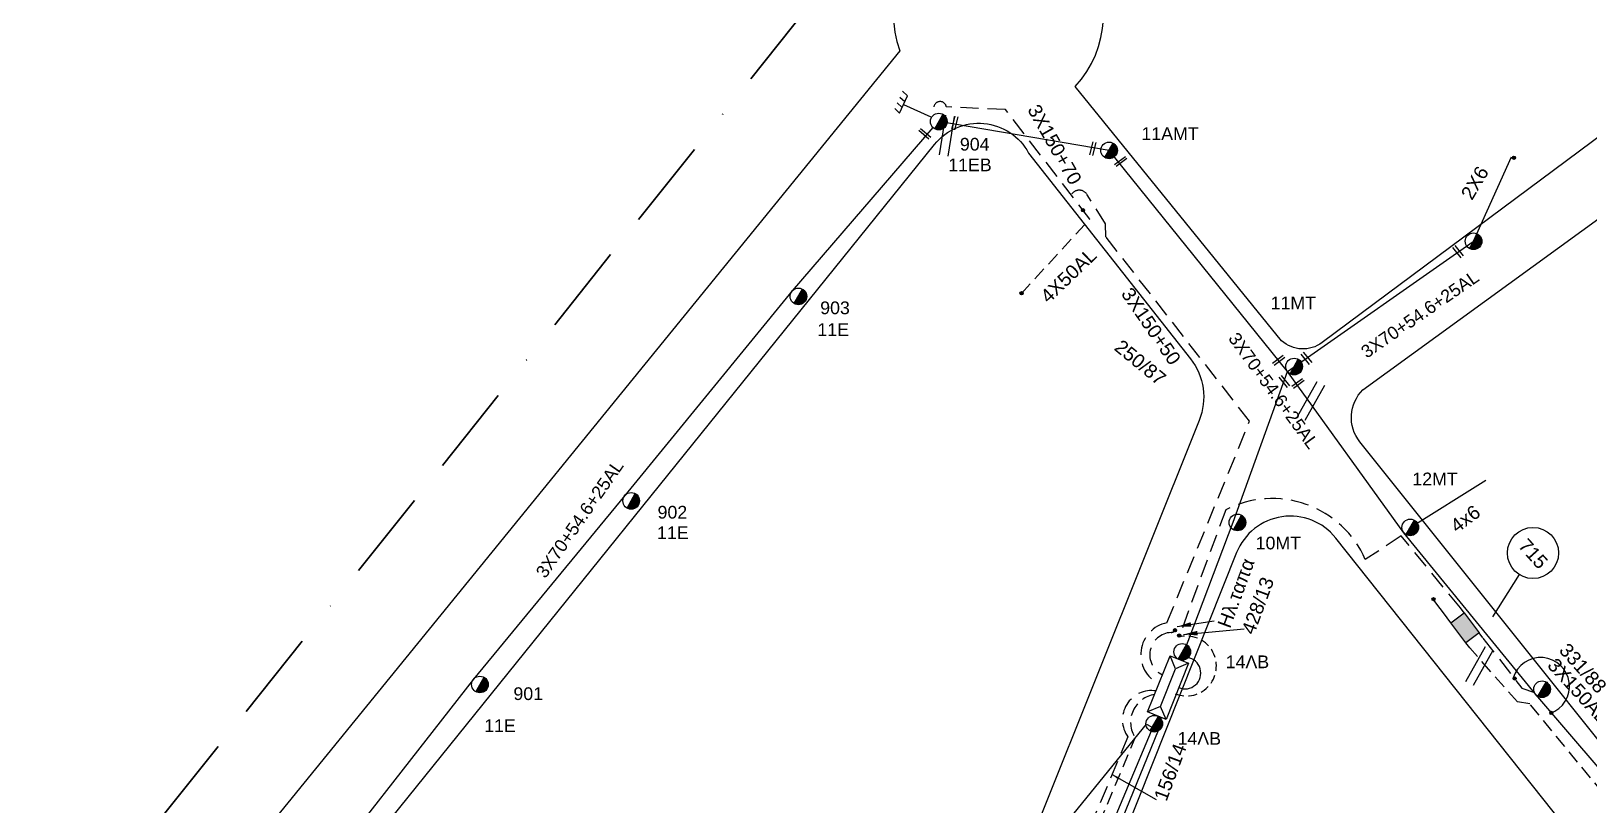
# Model space of a CAD drawing. Header units: millimetres. Extents: x 7453 to 9570, y 777 to 1872.
# Drawn here: x 8655.7 to 8876.3, y 1252.1 to 1361.7 of the extents above; entities that cross this region are included whole.
import ezdxf

# ---------------------------------------------------------------- set-up
doc = ezdxf.new("R2010")
doc.units = ezdxf.units.MM
doc.linetypes.add('BORDER', pattern=[44.45, 12.7, -6.35, 12.7, -6.35, 0, -6.35])
doc.linetypes.add('DASHED', pattern=[19.05, 12.7, -6.35])
for name, color, linetype in [('Link Box 4 Διευθύνσεων', 7, 'Continuous'), ('Άγνωστα', 7, 'Continuous'), ('Γείωση', 7, 'Continuous'), ('Επιγραφές - Σχήματα', 7, 'Continuous'), ('Καλώδια ΧΤ   2x6AL', 7, 'DASHED'), ('Καλώδια ΧΤ   3x150+50AL', 7, 'DASHED'), ('Καλώδια ΧΤ   3x150+50CU', 7, 'DASHED'), ('Καλώδια ΧΤ   3x150+70AL', 7, 'DASHED'), ('Καλώδια ΧΤ   3x150AL+50CU', 7, 'DASHED'), ('Καλώδια ΧΤ   3x150AL+50XLPE', 7, 'DASHED'), ('Καλώδια ΧΤ   4x6AL', 7, 'DASHED'), ('Μηχανική τομή', 7, 'Continuous'), ('Στύλος ΦΜ', 7, 'Continuous'), ('Στύλος ΦΜ @ 1', 7, 'Continuous'), ('Συνδέσεις', 7, 'Continuous'), ('Συνεστραμμένα ΧΤ   3x70+54.6+25 AL', 7, 'SYN_LINE'), ('Τομή', 7, 'Continuous'), ('Υποσταθμός πόλεως', 7, 'Continuous'), ('Υπόβαθρο ΔΕΗ', 7, 'Continuous'), ('Υπόγεια καλώδια Δικτύου ΧΤ και Παρ. ΧΤ - 3X150+70 AL', 7, 'DASHED'), ('Υπόγεια καλώδια Παροχών ΧΤ   4x50AL', 7, 'DASHED')]:
    doc.layers.add(name, color=color, linetype=linetype)
doc.styles.get("Standard").update_dxf_attribs({"font": 'ARIAL.TTF'})
doc.linetypes.add('SYN_LINE', pattern='A,0.5,-0.0001,["/\\/\\/\\/",Standard,S=0.1,R=0,X=0,Y=-0.05],-0.25', length=0.7501)
doc.dimstyles.new('ISO-25', dxfattribs={"dimtxt": 2.5, "dimasz": 2.5, "dimexe": 1.25, "dimexo": 0.625, "dimtad": 1, "dimtxsty": 'Standard', "dimcen": 2.5, "dimadec": 0, "dimazin": 0, "dimtfac": 1, "dimtmove": 0, "dimatfit": 3, "dimfxl": 1, "dimarcsym": 0})

# ---------------------------------------------------------------- blocks, each defined once
blk = doc.blocks.new('ΥΠΑΡΧΩΝ ΤΣΙΜΕΝΤΕΝΙΟΣ ΣΤΥΛΟΣ')
at = {"layer": 'Στύλος ΦΜ'}
blk.add_hatch(color=7, dxfattribs=at).paths.add_polyline_path([(-1.29, -2.28, 0.574793), (2.62, 0, 0.268822), (1.3, 2.27)])
at = {"layer": 'Στύλος ΦΜ', "color": 7}
blk.add_line((-1.29, -2.28), (1.3, 2.27), dxfattribs=at)
blk.add_circle((0, 0), 2.62, dxfattribs=at)
at = {"layer": 'Στύλος ΦΜ', "flags": 4}
for tag, p in [('ΑΡΙΘΜΟΣ', (-4.68, 8.05)), ('ΤΥΠΟΣ', (-4.91, 3.03))]:
    blk.add_attdef(tag, p, '', height=4, dxfattribs=at)
blk = doc.blocks.new('LINK BOX 4 ΑΝΑΧΩΡΗΣΕΩΝ')
at = {"layer": 'Link Box 4 Διευθύνσεων', "ltscale": 40}
blk.add_hatch(color=256, dxfattribs=at).paths.add_polyline_path([(-3.54, 0), (-3.54, -4.67), (3.54, -4.67), (3.54, 0)])
for p, q in [((-3.54, 0), (-5.33, 0)), ((5.33, 0), (3.54, 0)), ((-3.54, -4.67), (-5.33, -4.67)), ((5.33, -4.67), (3.54, -4.67))]:
    blk.add_line(p, q, dxfattribs=at)
blk.add_lwpolyline([(-3.54, -4.67), (-3.54, 0), (3.54, 0), (3.54, -4.67)], close=True, dxfattribs=at)
blk = doc.blocks.new('ΤΟΜΗ')
at = {"layer": 'Τομή', "ltscale": 40}
for p, q in [((-5.68, 0), (5.68, 0)), ((5.68, -2.33), (-5.68, -2.33))]:
    blk.add_line(p, q, dxfattribs=at)
blk = doc.blocks.new('ΓΕΙΩΣΗ')
at = {"layer": 'Γείωση', "ltscale": 40}
for p, q in [((-2.34, 11.45), (-3, 9.45)), ((-0.34, 11.45), (-1, 9.45)), ((1.66, 11.45), (1, 9.45)), ((3.66, 11.45), (3, 9.45)), ((0, 9.45), (0, 0))]:
    blk.add_line(p, q, dxfattribs=at)
blk.add_lwpolyline([(-3, 9.45), (3, 9.45)], dxfattribs=at)
blk = doc.blocks.new('ΥΠΟΣΤΑΘΜΟΣ ΠΟΛΕΩΣ')
at = {"layer": 'Υποσταθμός πόλεως', "linetype": 'Continuous', "ltscale": 40}
blk.add_lwpolyline([(-8.57, 2.82), (8.57, 2.82), (8.57, -2.82), (-8.57, -2.82)], close=True, dxfattribs=at)
for points in [[(-5.75, 0), (-8.57, 2.82)], [(5.75, 0), (8.57, 2.82)], [(-8.57, -2.82), (-5.75, 0)], [(-5.75, 0), (5.75, 0)], [(8.57, -2.82), (5.75, 0)]]:
    blk.add_lwpolyline(points, dxfattribs=at)
at = {"layer": 'Υποσταθμός πόλεως', "linetype": 'SYN_LINE', "ltscale": 40, "flags": 1}
for tag, p in [('ΜΕΤΑΣΧΗΜΑΤΙΣΜΟΣ', (10.6, 2.39)), ('ΙΣΧΥΣ', (10.58, -0.41)), ('ΑΡΙΘΜΟΣ', (10.7, -3.13))]:
    blk.add_attdef(tag, p, '', height=1.8, dxfattribs=at)
blk = doc.blocks.new('_ΣΥΝΔΕΣΗ')
at = {"layer": 'Συνδέσεις', "linetype": 'SYN_LINE', "ltscale": 40}
blk.add_hatch(color=256, dxfattribs=at).paths.add_polyline_path([(0.5, -0.01, 1), (-0.5, -0.01, 1)])
at = {"layer": 'Συνδέσεις'}
blk.add_circle((0, -0.01), 0.5, dxfattribs=at)
blk = doc.blocks.new('ΜΗΧΑΝΙΚΗ ΤΟΜΗ')
at = {"layer": 'Μηχανική τομή', "ltscale": 40}
for p, q in [((-1.89, 0.78), (1.89, 0.78)), ((1.89, 0), (-1.89, 0))]:
    blk.add_line(p, q, dxfattribs=at)

msp = doc.modelspace()

# ---------------------------------------------------------------- linework, layer by layer
at = {"layer": 'Άγνωστα'}
msp.add_lwpolyline([(8856.26, 1278.57), (8854.2, 1281.29)], dxfattribs=at)
at = {"layer": 'Επιγραφές - Σχήματα'}
msp.add_line((8866.43, 1284.72), (8862.65, 1278.73), dxfattribs=at)
msp.add_circle((8868.37, 1287.78), 3.62, dxfattribs=at)
at = {"layer": 'Καλώδια ΧΤ   2x6AL', "color": 2, "linetype": 'SYN_LINE', "ltscale": 15}
msp.add_lwpolyline([(8859.9, 1331.88), (8859.95, 1331.91), (8865.33, 1343.88)], dxfattribs=at)
at = {"layer": 'Καλώδια ΧΤ   3x150+50AL', "color": 1, "ltscale": 0.2}
msp.add_lwpolyline([(8815.4, 1269.25, -0.715457), (8816.54, 1277.9), (8828.24, 1306.43), (8807.88, 1332.56), (8807.84, 1334.36), (8805.25, 1338.51, 0.566375), (8802.98, 1338.49, 0.762121)], format="xyb", dxfattribs=at)
at = {"layer": 'Καλώδια ΧΤ   3x150+50AL', "color": 4, "ltscale": 0.2}
msp.add_lwpolyline([(8858.09, 1280.01), (8849.7, 1290.22), (8844.63, 1286.84, 0.434135), (8824.86, 1293.89), (8818.23, 1275.88, 0.116698), (8818.23, 1275.88, -0.056397)], format="xyb", dxfattribs=at)
at = {"layer": 'Καλώδια ΧΤ   3x150+50AL', "color": 7, "ltscale": 0.2}
msp.add_lwpolyline([(8817.91, 1276.89, -0.142822), (8817.12, 1276.52, 0.778372), (8815.89, 1270.52)], format="xyb", dxfattribs=at)
at = {"layer": 'Καλώδια ΧΤ   3x150+50CU', "color": 4, "ltscale": 0.2}
msp.add_lwpolyline([(8861.28, 1275.74), (8866.8, 1268.63), (8868.57, 1268.02)], dxfattribs=at)
at = {"layer": 'Καλώδια ΧΤ   3x150+50CU', "color": 62, "ltscale": 0.15}
msp.add_lwpolyline([(8934.18, 1220.69, 2.724962), (8932.28, 1221.95), (8901.88, 1225.04), (8867.92, 1266.42), (8866.17, 1266.69), (8859.41, 1274.35)], format="xyb", dxfattribs=at)
at = {"layer": 'Καλώδια ΧΤ   3x150+70AL', "color": 1, "ltscale": 0.2}
msp.add_lwpolyline([(8805.62, 1335.05), (8793.67, 1350.57), (8785.31, 1350.93, 1.446681), (8783.84, 1350.1, 1.363096)], format="xyb", dxfattribs=at)
at = {"layer": 'Καλώδια ΧΤ   3x150AL+50CU', "color": 6, "linetype": 'DASHED', "ltscale": 0.2}
msp.add_lwpolyline([(8815, 1268.25, 0.664567), (8811.01, 1261.75), (8795.28, 1224.31, 0.325676), (8795.26, 1222.43), (8779.18, 1183.4, 0.407381), (8781.55, 1179.45), (8774.3, 1161.48), (8790.68, 1154.87)], format="xyb", dxfattribs=at)
at = {"layer": 'Καλώδια ΧΤ   3x150AL+50CU', "color": 5, "ltscale": 0.15}
msp.add_lwpolyline([(8791.9, 1205.4), (8795.59, 1216.44, 1.067721), (8795.93, 1223.25), (8812.06, 1261.62, -0.555171), (8814.81, 1267.74, -95.517307)], format="xyb", dxfattribs=at)
at = {"layer": 'Καλώδια ΧΤ   3x150AL+50XLPE', "color": 4, "linetype": 'DASHED', "ltscale": 0.1}
msp.add_arc((8819.3, 1271.78), 4.24, 247.9185, 104.5974, dxfattribs=at)
at = {"layer": 'Καλώδια ΧΤ   4x6AL', "color": 4, "linetype": 'SYN_LINE', "ltscale": 15}
msp.add_lwpolyline([(8850.99, 1291.4), (8861.69, 1298.07)], dxfattribs=at)
at = {"layer": 'Συνεστραμμένα ΧΤ   3x70+54.6+25 AL', "color": 1, "ltscale": 20}
msp.add_lwpolyline([(8783.4, 1348.02), (8763.46, 1324.88), (8739.76, 1295.91), (8718.35, 1269.91), (8692.55, 1236.88), (8680, 1196.19), (8671.64, 1156.87), (8658.42, 1114.69)], dxfattribs=at)
at = {"layer": 'Συνεστραμμένα ΧΤ   3x70+54.6+25 AL', "color": 2, "ltscale": 20}
msp.add_lwpolyline([(8818.21, 1268.73, 1.13769), (8819.45, 1272.97), (8818.89, 1273.56), (8825.92, 1292.16), (8833.59, 1313.49), (8808.34, 1344.78), (8784.24, 1348.85)], format="xyb", dxfattribs=at)
at = {"layer": 'Συνεστραμμένα ΧΤ   3x70+54.6+25 AL', "color": 2, "ltscale": 15}
msp.add_lwpolyline([(8833.59, 1313.49), (8859.9, 1331.87)], dxfattribs=at)
at = {"layer": 'Συνεστραμμένα ΧΤ   3x70+54.6+25 AL', "color": 4, "ltscale": 20}
msp.add_lwpolyline([(8899.19, 1230.38), (8882.43, 1251.83), (8868.76, 1267.73), (8850.08, 1290.65), (8833.59, 1313.49)], dxfattribs=at)
at = {"layer": 'Συνεστραμμένα ΧΤ   3x70+54.6+25 AL', "color": 85, "ltscale": 20}
msp.add_lwpolyline([(8753.61, 1110.56), (8770.12, 1157.07), (8785.86, 1195.27), (8795.43, 1219.15), (8804.56, 1239.4), (8814.34, 1262.61)], dxfattribs=at)
at = {"layer": 'Συνεστραμμένα ΧΤ   3x70+54.6+25 AL', "color": 27, "ltscale": 20}
msp.add_lwpolyline([(8797.25, 1243.41), (8813.63, 1263.55), (8815.3, 1262.63), (8805.63, 1238.92), (8796.53, 1218.71)], dxfattribs=at)
at = {"layer": 'Υπόβαθρο ΔΕΗ', "color": 1, "linetype": 'BORDER', "lineweight": 30, "flags": 128}
msp.add_lwpolyline([(8541.36, 779.57), (8564.03, 870.67), (8668.52, 1243.25), (8896.46, 1528.92), (8987.5, 1433.8), (9150.66, 1303.74), (9445, 1086.25)], dxfattribs=at)
at = {"layer": 'Υπόβαθρο ΔΕΗ'}
for points in [[(8892.77, 1479.33), (9002.9, 1231.73, -0.498389), (8990.77, 1215.46), (8908.32, 1226.47, -0.205866), (8902.92, 1229.7), (8843.86, 1303.52, -0.384999), (8844.3, 1310.9), (8885.62, 1340.91, 6.284716), (8880.47, 1348.76), (8838.5, 1317.56, -0.357908), (8832.78, 1317.83), (8803.54, 1353.82, 1.787303), (8778.72, 1358.89), (8681.52, 1239.47), (8586.77, 885.63)], [(8747.37, 1122.5), (8681.3, 1129.86, -0.475189), (8671.22, 1145.49), (8694.93, 1235.65), (8783.64, 1345.63, -0.535754), (8796.95, 1344.41), (8819.86, 1315.29, -0.269141), (8821.1, 1306.56), (8747.37, 1122.5)], [(8836.79, 1118.56), (8895.48, 1199.04, 0.313371), (8895.96, 1220.1), (8840.45, 1289.9, 0.575862), (8826.4, 1287.83), (8764.5, 1132.42, 0.584994), (8771.79, 1119.2), (8826.59, 1113.92, 0.267675), (8836.79, 1118.56, -8.548518)]]:
    msp.add_lwpolyline(points, format="xyb", dxfattribs=at)
at = {"layer": 'Υπόγεια καλώδια Δικτύου ΧΤ και Παρ. ΧΤ - 3X150+70 AL', "color": 7, "linetype": 'Continuous', "ltscale": 0.1}
msp.add_arc((8869.46, 1268.91), 4.07, 289.911, 162.8791, dxfattribs=at)
at = {"layer": 'Υπόγεια καλώδια Παροχών ΧΤ   4x50AL', "color": 1, "ltscale": 0.15}
msp.add_lwpolyline([(8795.89, 1324.49), (8805.62, 1335.05)], dxfattribs=at)

# ---------------------------------------------------------------- block references
at = {"layer": 'Link Box 4 Διευθύνσεων', "xscale": 0.4999999999999551, "yscale": 0.4999999999999551, "zscale": 0.4999999999999551, "rotation": 306.7141597576887}
msp.add_blockref('LINK BOX 4 ΑΝΑΧΩΡΗΣΕΩΝ', (8859.69, 1277.88), dxfattribs=at)
at = {"layer": 'Γείωση', "xscale": 0.4499999999998124, "yscale": 0.4499999999998124, "zscale": 0.4499999999998124, "rotation": 65.84530383793123}
msp.add_blockref('ΓΕΙΩΣΗ', (8783.12, 1349.54), dxfattribs=at)
at = {"layer": 'Μηχανική τομή'}
for p, xscale, yscale, zscale, rotation in [((8782.37, 1347.28), 0.4999999999999087, 0.4999999999999087, 0.4999999999999087, 139.1020163573266), ((8786.7, 1348.6), 0.499999999999837, 0.499999999999837, 0.499999999999837, 75.68139880975474), ((8806.25, 1344.99), 0.499999999999837, 0.499999999999837, 0.499999999999837, 75.68139880975474), ((8810.12, 1343.05), 0.4999999999998917, 0.4999999999998917, 0.4999999999998917, 36.49202709830772), ((8857.9, 1330.56), 0.4999999999998749, 0.4999999999998749, 0.4999999999998749, 129.3560428801657), ((8832.47, 1314.89), 0.4999999999998917, 0.4999999999998917, 0.4999999999998917, 36.49202709830772), ((8836.45, 1315.46), 0.4999999999998749, 0.4999999999998749, 0.4999999999998749, 129.3560428801657), ((8833.31, 1312.17), 0.4999999999998749, 0.4999999999998749, 0.4999999999998749, 129.3560428801657), ((8835.21, 1311.63), 0.4999999999998917, 0.4999999999998917, 0.4999999999998917, 36.49202709830772)]:
    msp.add_blockref('ΜΗΧΑΝΙΚΗ ΤΟΜΗ', p, dxfattribs=dict(at, xscale=xscale, yscale=yscale, zscale=zscale, rotation=rotation))
at = {"layer": 'Στύλος ΦΜ @ 1', "ltscale": 40}
ref = msp.add_blockref('ΥΠΑΡΧΩΝ ΤΣΙΜΕΝΤΕΝΙΟΣ ΣΤΥΛΟΣ', (8784.23, 1348.86), dxfattribs=dict(at, xscale=0.4499999999998181, yscale=0.4499999999998181, zscale=0.4499999999998181))
ref.add_attrib('ΤΥΠΟΣ', '11ΕΒ', (8785.57, 1341.83), dxfattribs={"layer": 'Στύλος ΦΜ', "height": 1.8, "flags": 4})
ref.add_attrib('ΑΡΙΘΜΟΣ', '904', (8787.22, 1344.75), dxfattribs={"layer": 'Στύλος ΦΜ', "height": 1.8, "flags": 4})
ref = msp.add_blockref('ΥΠΑΡΧΩΝ ΤΣΙΜΕΝΤΕΝΙΟΣ ΣΤΥΛΟΣ', (8808.34, 1344.78), dxfattribs=dict(at, xscale=0.4499999999998181, yscale=0.4499999999998181, zscale=0.4499999999998181))
ref.add_attrib('ΑΡΙΘΜΟΣ', '11ΑΜΤ', (8812.93, 1346.25), dxfattribs={"layer": 'Στύλος ΦΜ', "height": 1.8, "flags": 4})
at = {"layer": 'Στύλος ΦΜ @ 1', "ltscale": 40, "xscale": 0.4499999999998181, "yscale": 0.4499999999998181, "zscale": 0.4499999999998181}
msp.add_blockref('ΥΠΑΡΧΩΝ ΤΣΙΜΕΝΤΕΝΙΟΣ ΣΤΥΛΟΣ', (8859.95, 1331.91), dxfattribs=at)
at = {"layer": 'Στύλος ΦΜ @ 1', "ltscale": 40}
ref = msp.add_blockref('ΥΠΑΡΧΩΝ ΤΣΙΜΕΝΤΕΝΙΟΣ ΣΤΥΛΟΣ', (8764.35, 1324.11), dxfattribs=dict(at, xscale=0.4499999999998181, yscale=0.4499999999998181, zscale=0.4499999999998181))
ref.add_attrib('ΤΥΠΟΣ', '11Ε', (8767.04, 1318.51), dxfattribs={"layer": 'Στύλος ΦΜ', "height": 1.8, "flags": 4})
ref.add_attrib('ΑΡΙΘΜΟΣ', '903', (8767.44, 1321.59), dxfattribs={"layer": 'Στύλος ΦΜ', "height": 1.8, "flags": 4})
ref = msp.add_blockref('ΥΠΑΡΧΩΝ ΤΣΙΜΕΝΤΕΝΙΟΣ ΣΤΥΛΟΣ', (8834.55, 1314.18), dxfattribs=dict(at, xscale=0.4499999999998181, yscale=0.4499999999998181, zscale=0.4499999999998181))
ref.add_attrib('ΑΡΙΘΜΟΣ', '11ΜΤ', (8831.22, 1322.29), dxfattribs={"layer": 'Στύλος ΦΜ', "height": 1.8, "flags": 4})
ref = msp.add_blockref('ΥΠΑΡΧΩΝ ΤΣΙΜΕΝΤΕΝΙΟΣ ΣΤΥΛΟΣ', (8850.99, 1291.4), dxfattribs=dict(at, xscale=0.4499999999998181, yscale=0.4499999999998181, zscale=0.4499999999998181))
ref.add_attrib('ΑΡΙΘΜΟΣ', '12ΜΤ', (8851.29, 1297.36), dxfattribs={"layer": 'Στύλος ΦΜ', "height": 1.8, "flags": 4})
ref = msp.add_blockref('ΥΠΑΡΧΩΝ ΤΣΙΜΕΝΤΕΝΙΟΣ ΣΤΥΛΟΣ', (8740.67, 1295.16), dxfattribs=dict(at, xscale=0.4499999999998181, yscale=0.4499999999998181, zscale=0.4499999999998181))
ref.add_attrib('ΤΥΠΟΣ', '11Ε', (8744.33, 1289.74), dxfattribs={"layer": 'Στύλος ΦΜ', "height": 1.8, "flags": 4})
ref.add_attrib('ΑΡΙΘΜΟΣ', '902', (8744.41, 1292.65), dxfattribs={"layer": 'Στύλος ΦΜ', "height": 1.8, "flags": 4})
ref = msp.add_blockref('ΥΠΑΡΧΩΝ ΤΣΙΜΕΝΤΕΝΙΟΣ ΣΤΥΛΟΣ', (8826.52, 1292.1), dxfattribs=dict(at, xscale=0.4499999999998181, yscale=0.4499999999998181, zscale=0.4499999999998181))
ref.add_attrib('ΑΡΙΘΜΟΣ', '10ΜΤ', (8829.1, 1288.29), dxfattribs={"layer": 'Στύλος ΦΜ', "height": 1.8, "flags": 4})
ref = msp.add_blockref('ΥΠΑΡΧΩΝ ΤΣΙΜΕΝΤΕΝΙΟΣ ΣΤΥΛΟΣ', (8818.71, 1273.78), dxfattribs=dict(at, xscale=0.4499999999998181, yscale=0.4499999999998181, zscale=0.4499999999998181))
ref.add_attrib('ΤΥΠΟΣ', '14ΛB', (8824.86, 1271.47), dxfattribs={"layer": 'Στύλος ΦΜ', "height": 1.8, "flags": 4})
ref = msp.add_blockref('ΥΠΑΡΧΩΝ ΤΣΙΜΕΝΤΕΝΙΟΣ ΣΤΥΛΟΣ', (8869.65, 1268.49), dxfattribs=dict(at, xscale=0.4499999999998181, yscale=0.4499999999998181, zscale=0.4499999999998181))
ref.add_attrib('ΑΡΙΘΜΟΣ', '13ΜΤ', (8879.13, 1275.27), dxfattribs={"layer": 'Στύλος ΦΜ', "height": 1.8, "flags": 4})
ref = msp.add_blockref('ΥΠΑΡΧΩΝ ΤΣΙΜΕΝΤΕΝΙΟΣ ΣΤΥΛΟΣ', (8719.26, 1269.16), dxfattribs=dict(at, xscale=0.4499999999998181, yscale=0.4499999999998181, zscale=0.4499999999998181))
ref.add_attrib('ΤΥΠΟΣ', '11Ε', (8719.86, 1262.43), dxfattribs={"layer": 'Στύλος ΦΜ', "height": 1.8, "flags": 4})
ref.add_attrib('ΑΡΙΘΜΟΣ', '901', (8724, 1266.96), dxfattribs={"layer": 'Στύλος ΦΜ', "height": 1.8, "flags": 4})
ref = msp.add_blockref('ΥΠΑΡΧΩΝ ΤΣΙΜΕΝΤΕΝΙΟΣ ΣΤΥΛΟΣ', (8814.75, 1263.61), dxfattribs=dict(at, xscale=0.4499999999998181, yscale=0.4499999999998181, zscale=0.4499999999998181))
ref.add_attrib('ΤΥΠΟΣ', '14ΛΒ', (8818.04, 1260.62), dxfattribs={"layer": 'Στύλος ΦΜ', "height": 1.8, "flags": 4})
at = {"layer": 'Συνδέσεις', "xscale": 0.4499999999998181, "yscale": 0.4499999999998181, "zscale": 0.4499999999998181}
for p in [(8865.67, 1343.74), (8804.66, 1336.31), (8795.95, 1324.56), (8854.28, 1281.24), (8817.69, 1276.85), (8818.28, 1276.09), (8865.78, 1270.01), (8870.96, 1265.14)]:
    msp.add_blockref('_ΣΥΝΔΕΣΗ', p, dxfattribs=at)
at = {"layer": 'Τομή'}
for p, xscale, yscale, zscale, rotation in [((8784.8, 1346.95), 0.4999999999999058, 0.4999999999999058, 0.4999999999999058, 80.85622481002028), ((8836.42, 1309.58), 0.4999999999998795, 0.4999999999998795, 0.4999999999998795, 60.60771217764444), ((8860.26, 1272.08), 0.4999999999998795, 0.4999999999998795, 0.4999999999998795, 60.60771217764444)]:
    msp.add_blockref('ΤΟΜΗ', p, dxfattribs=dict(at, xscale=xscale, yscale=yscale, zscale=zscale, rotation=rotation))
at = {"layer": 'Υποσταθμός πόλεως', "xscale": 0.5000000000000412, "yscale": 0.5000000000000412, "zscale": 0.5000000000000412, "rotation": 68.10659968700617}
msp.add_blockref('ΥΠΟΣΤΑΘΜΟΣ ΠΟΛΕΩΣ', (8816.7, 1268.72), dxfattribs=at)

# ---------------------------------------------------------------- texts
at = {"layer": 'Επιγραφές - Σχήματα', "char_height": 1.8, "width": 23.5192, "attachment_point": 1}
for s, insert, rotation in [('{\\H1.083x;250/87}', (8810.17, 1318.14), 320.6605), ('{\\H1.083x;715}', (8867.61, 1290.02), 312.0654), ('{\\H1.083x;331/88}', (8873.39, 1275.22), 312.0654)]:
    msp.add_mtext(s, dxfattribs=dict(at, insert=insert, rotation=rotation))
at = {"layer": 'Καλώδια ΧΤ   2x6AL', "insert": (8858.05, 1338.6), "char_height": 1.8, "width": 23.5192, "attachment_point": 1, "rotation": 59.3413}
msp.add_mtext('{\\H1.083x;2X6}', dxfattribs=at)
at = {"layer": 'Καλώδια ΧΤ   3x150+50AL', "char_height": 1.8, "width": 23.5192, "attachment_point": 1}
for s, insert, rotation in [('{\\H1.083x;3X150+50}', (8811.57, 1325.59), 304.4721), ('{\\H1.083x;Hλ.ταπα}', (8823.64, 1277.67), 69.7302), ('{\\H1.083x;428/13}', (8827.04, 1276.76), 69.7302), ('{\\H1.083x;156/14}', (8814.64, 1253.18), 69.7302)]:
    msp.add_mtext(s, dxfattribs=dict(at, insert=insert, rotation=rotation))
at = {"layer": 'Καλώδια ΧΤ   3x150+70AL', "insert": (8798.42, 1351.53), "char_height": 1.8, "width": 23.5192, "attachment_point": 1, "rotation": 299.5388}
msp.add_mtext('{\\H1.083x;3X150+70}', dxfattribs=at)
at = {"layer": 'Καλώδια ΧΤ   3x150AL+50CU', "insert": (8871.72, 1273.1), "char_height": 1.8, "width": 23.5192, "attachment_point": 1, "rotation": 312.3346}
msp.add_mtext('{\\H1.083x;3X150AL+50CU}', dxfattribs=at)
at = {"layer": 'Καλώδια ΧΤ   4x6AL', "insert": (8856.44, 1292.09), "char_height": 1.8, "width": 23.5192, "attachment_point": 1, "rotation": 36.8037}
msp.add_mtext('{\\H1.083x;4x6}', dxfattribs=at)
at = {"layer": 'Συνεστραμμένα ΧΤ   3x70+54.6+25 AL', "char_height": 1.8, "width": 16.2172, "attachment_point": 1}
for insert, rotation in [((8843.8, 1316.75), 34.7328), ((8826.59, 1319.21), 306.1023), ((8727.04, 1285.1), 55.165)]:
    msp.add_mtext('3X70+54.6+25AL', dxfattribs=dict(at, insert=insert, rotation=rotation))
at = {"layer": 'Υπόγεια καλώδια Παροχών ΧΤ   4x50AL', "insert": (8798.42, 1324.42), "char_height": 1.8, "width": 23.5192, "attachment_point": 1, "rotation": 43.8174}
msp.add_mtext('{\\H1.083x;4X50AL}', dxfattribs=at)

# ---------------------------------------------------------------- leaders
at = {"layer": 'Επιγραφές - Σχήματα'}
for points in [[(8817.97, 1277.35), (8823.24, 1278.19)], [(8818.87, 1276.25), (8827.45, 1277.02)]]:
    msp.add_leader(points, dimstyle='ISO-25', override={"dimasz": 2, "dimgap": 0.625, "dimtad": 0}, dxfattribs=at)
at = {"layer": 'Επιγραφές - Σχήματα', "ltscale": 40}
msp.add_leader([(8808.76, 1256.4), (8815.01, 1252.87)], dimstyle='ISO-25', override={"dimasz": 1, "dimtad": 0}, dxfattribs=at)

doc.saveas('drawing.dxf')
